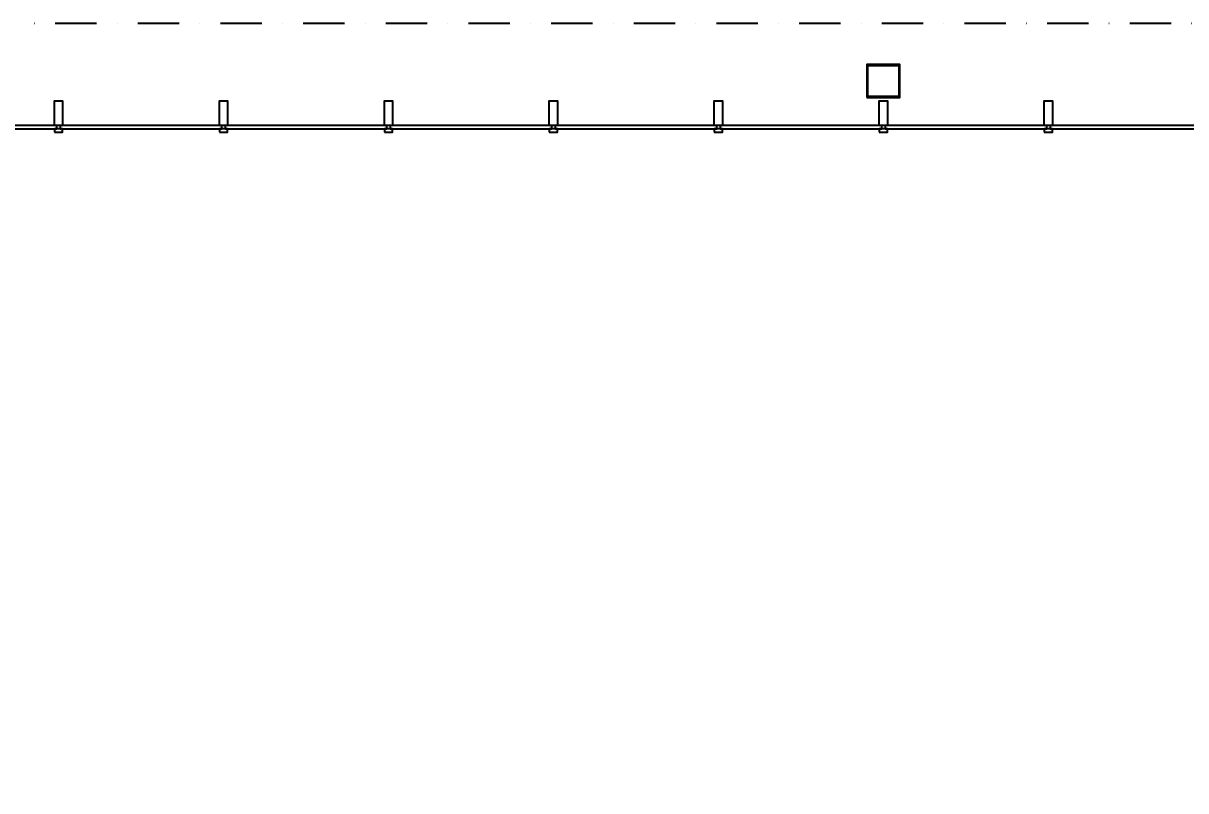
# Model space of a CAD drawing. Header units: centimetres. Extents: x 26569 to 160723, y -3143 to 14565.
# Drawn here: x 80919 to 81624, y 1098 to 1564 of the extents above; entities that cross this region are included whole.
import ezdxf

# ---------------------------------------------------------------- set-up
doc = ezdxf.new("R2010")
doc.units = ezdxf.units.CM
doc.header["$LTSCALE"] = 100
doc.linetypes.add('DASHDOT2', pattern=[0.5, 0.25, -0.125, 0, -0.125])
for name, color, linetype in [('A-ANNO-DIMS', 187, 'Continuous'), ('A-ANNO-GRID', 155, 'DASHDOT2'), ('A-GLAZ-FRME', 12, 'Continuous'), ('A-GLAZ-FULL', 130, 'Continuous'), ('S-STEL', 3, 'Continuous')]:
    doc.layers.add(name, color=color, linetype=linetype)
doc.styles.add('Fields_100', font='act_simplex.shx', dxfattribs={"width": 0.8, "height": 20})
doc.dimstyles.new('FIELDS_100', dxfattribs={"dimscale": 0, "dimtxt": 20, "dimasz": 5, "dimexe": 5, "dimexo": 5, "dimgap": 5, "dimtad": 0, "dimdec": 0, "dimzin": 0, "dimdsep": 46, "dimtxsty": 'Fields_100', "dimblk": 'DOT', "dimcen": 0.09, "dimclrt": 50, "dimadec": 0, "dimazin": 0, "dimtfac": 1, "dimtdec": 0, "dimtix": 1, "dimtofl": 0, "dimtmove": 1, "dimatfit": 3, "dimfxl": 5, "dimfxlon": 1, "dimtolj": 1, "dimtzin": 0, "dimarcsym": 0})

# ---------------------------------------------------------------- blocks, each defined once
blk = doc.blocks.new('_Dot')
at = {"color": 0, "linetype": 'ByBlock', "lineweight": -2}
blk.add_line((-0.5, 0), (-1, 0), dxfattribs=at)
at = {"color": 0, "linetype": 'ByBlock', "const_width": 0.5}
blk.add_lwpolyline([(-0.25, 0, 1), (0.25, 0, 1)], format="xyb", close=True, dxfattribs=at)
blk = doc.blocks.new('*D881')
at = {"layer": 'A-ANNO-DIMS', "color": 0, "lineweight": -2, "transparency": 16777216}
for p, q in [((80840.86, 628), (80840.86, 618)), ((81740.86, 628), (81740.86, 618)), ((80845.86, 623), (81265.29, 623)), ((81735.86, 623), (81316.43, 623))]:
    blk.add_line(p, q, dxfattribs=at)
at = {"layer": 'DEFPOINTS', "color": 0, "transparency": 16777216}
for p in [(81740.86, 1538.59), (80840.86, 1518.59), (81740.86, 623)]:
    blk.add_point(p, dxfattribs=at)
at = {"layer": 'A-ANNO-DIMS', "color": 0, "lineweight": -2, "transparency": 16777216, "xscale": 5, "yscale": 5, "zscale": 5, "rotation": 180}
blk.add_blockref('_Dot', (80840.86, 623), dxfattribs=at)
at = {"layer": 'A-ANNO-DIMS', "color": 0, "lineweight": -2, "transparency": 16777216, "xscale": 5, "yscale": 5, "zscale": 5}
blk.add_blockref('_Dot', (81740.86, 623), dxfattribs=at)
at = {"layer": 'A-ANNO-DIMS', "color": 50, "transparency": 16777216, "insert": (81290.86, 623), "char_height": 20, "attachment_point": 5, "style": 'Fields_100'}
blk.add_mtext('\\A1;900', dxfattribs=at)
blk = doc.blocks.new('*D897')
at = {"layer": 'A-ANNO-DIMS', "color": 0, "lineweight": -2, "transparency": 16777216}
for p, q in [((78400.86, 541.57), (78400.86, 531.57)), ((78405.86, 536.57), (80183.92, 536.57)), ((82028.36, 536.57), (80250.3, 536.57)), ((82033.36, 541.57), (82033.36, 531.57))]:
    blk.add_line(p, q, dxfattribs=at)
at = {"layer": 'DEFPOINTS', "color": 0, "transparency": 16777216}
for p in [(78400.86, 1518.62), (82033.36, 853.59), (82033.36, 536.57)]:
    blk.add_point(p, dxfattribs=at)
at = {"layer": 'A-ANNO-DIMS', "color": 0, "lineweight": -2, "transparency": 16777216, "xscale": 5, "yscale": 5, "zscale": 5, "rotation": 180}
blk.add_blockref('_Dot', (78400.86, 536.57), dxfattribs=at)
at = {"layer": 'A-ANNO-DIMS', "color": 0, "lineweight": -2, "transparency": 16777216, "xscale": 5, "yscale": 5, "zscale": 5}
blk.add_blockref('_Dot', (82033.36, 536.57), dxfattribs=at)
at = {"layer": 'A-ANNO-DIMS', "color": 50, "transparency": 16777216, "insert": (80217.11, 536.57), "char_height": 20, "attachment_point": 5, "style": 'Fields_100'}
blk.add_mtext('\\A1;3633', dxfattribs=at)

msp = doc.modelspace()

# ---------------------------------------------------------------- linework, layer by layer
at = {"layer": 'A-ANNO-GRID'}
msp.add_line((76981.01, 1563.62), (98785.86, 1563.62), dxfattribs=at)
at = {"layer": 'A-GLAZ-FRME', "elevation": 0}
for points in [[(80943.36, 1501.59), (80938.36, 1501.59), (80938.36, 1516.59), (80943.36, 1516.59)], [(81043.36, 1501.59), (81038.36, 1501.59), (81038.36, 1516.59), (81043.36, 1516.59)], [(81143.36, 1501.59), (81138.36, 1501.59), (81138.36, 1516.59), (81143.36, 1516.59)], [(81243.36, 1501.59), (81238.36, 1501.59), (81238.36, 1516.59), (81243.36, 1516.59)], [(81343.36, 1501.59), (81338.36, 1501.59), (81338.36, 1516.59), (81343.36, 1516.59)], [(81443.36, 1501.59), (81438.36, 1501.59), (81438.36, 1516.59), (81443.36, 1516.59)], [(81543.36, 1501.59), (81538.36, 1501.59), (81538.36, 1516.59), (81543.36, 1516.59)], [(80938.36, 1497.59), (80943.36, 1497.59), (80943.36, 1499.59), (80938.36, 1499.59)], [(81038.36, 1497.59), (81043.36, 1497.59), (81043.36, 1499.59), (81038.36, 1499.59)], [(81138.36, 1497.59), (81143.36, 1497.59), (81143.36, 1499.59), (81138.36, 1499.59)], [(81238.36, 1497.59), (81243.36, 1497.59), (81243.36, 1499.59), (81238.36, 1499.59)], [(81338.36, 1497.59), (81343.36, 1497.59), (81343.36, 1499.59), (81338.36, 1499.59)], [(81438.36, 1497.59), (81443.36, 1497.59), (81443.36, 1499.59), (81438.36, 1499.59)], [(81538.36, 1497.59), (81543.36, 1497.59), (81543.36, 1499.59), (81538.36, 1499.59)]]:
    msp.add_lwpolyline(points, close=True, dxfattribs=at)
at = {"layer": 'A-GLAZ-FULL', "elevation": 0}
for points in [[(80841.86, 1499.59), (80939.86, 1499.59), (80939.86, 1501.59), (80841.86, 1501.59)], [(80941.86, 1499.59), (81039.86, 1499.59), (81039.86, 1501.59), (80941.86, 1501.59)], [(81041.86, 1499.59), (81139.86, 1499.59), (81139.86, 1501.59), (81041.86, 1501.59)], [(81141.86, 1499.59), (81239.86, 1499.59), (81239.86, 1501.59), (81141.86, 1501.59)], [(81241.86, 1499.59), (81339.86, 1499.59), (81339.86, 1501.59), (81241.86, 1501.59)], [(81341.86, 1499.59), (81439.86, 1499.59), (81439.86, 1501.59), (81341.86, 1501.59)], [(81441.86, 1499.59), (81539.86, 1499.59), (81539.86, 1501.59), (81441.86, 1501.59)], [(81541.86, 1499.59), (81639.86, 1499.59), (81639.86, 1501.59), (81541.86, 1501.59)]]:
    msp.add_lwpolyline(points, close=True, dxfattribs=at)
at = {"layer": 'S-STEL', "elevation": 0}
for points in [[(81430.86, 1518.59), (81450.86, 1518.59), (81450.86, 1538.59), (81430.86, 1538.59)], [(81431.46, 1537.99), (81450.26, 1537.99), (81450.26, 1519.19), (81431.46, 1519.19)]]:
    msp.add_lwpolyline(points, close=True, dxfattribs=at)

# ---------------------------------------------------------------- dimensions: what is measured, and where the dimension line sits
at = {"layer": 'A-ANNO-DIMS'}
for base, p1, p2, picture, middle in [((81740.86, 623), (80840.86, 1518.59), (81740.86, 1538.59), '*D881', (81290.86, 623)), ((82033.35656433, 536.57354526), (78400.85656433, 1518.61785125), (82033.35656433, 853.59325813), '*D897', (80217.10656433, 536.57354526))]:
    dim = msp.add_linear_dim(base=base, p1=p1, p2=p2, dimstyle='FIELDS_100', override={"dimscale": 1}, dxfattribs=at)
    dim.commit()
    dim.dimension.update_dxf_attribs({"geometry": picture, "text_midpoint": middle})

doc.saveas('drawing.dxf')
